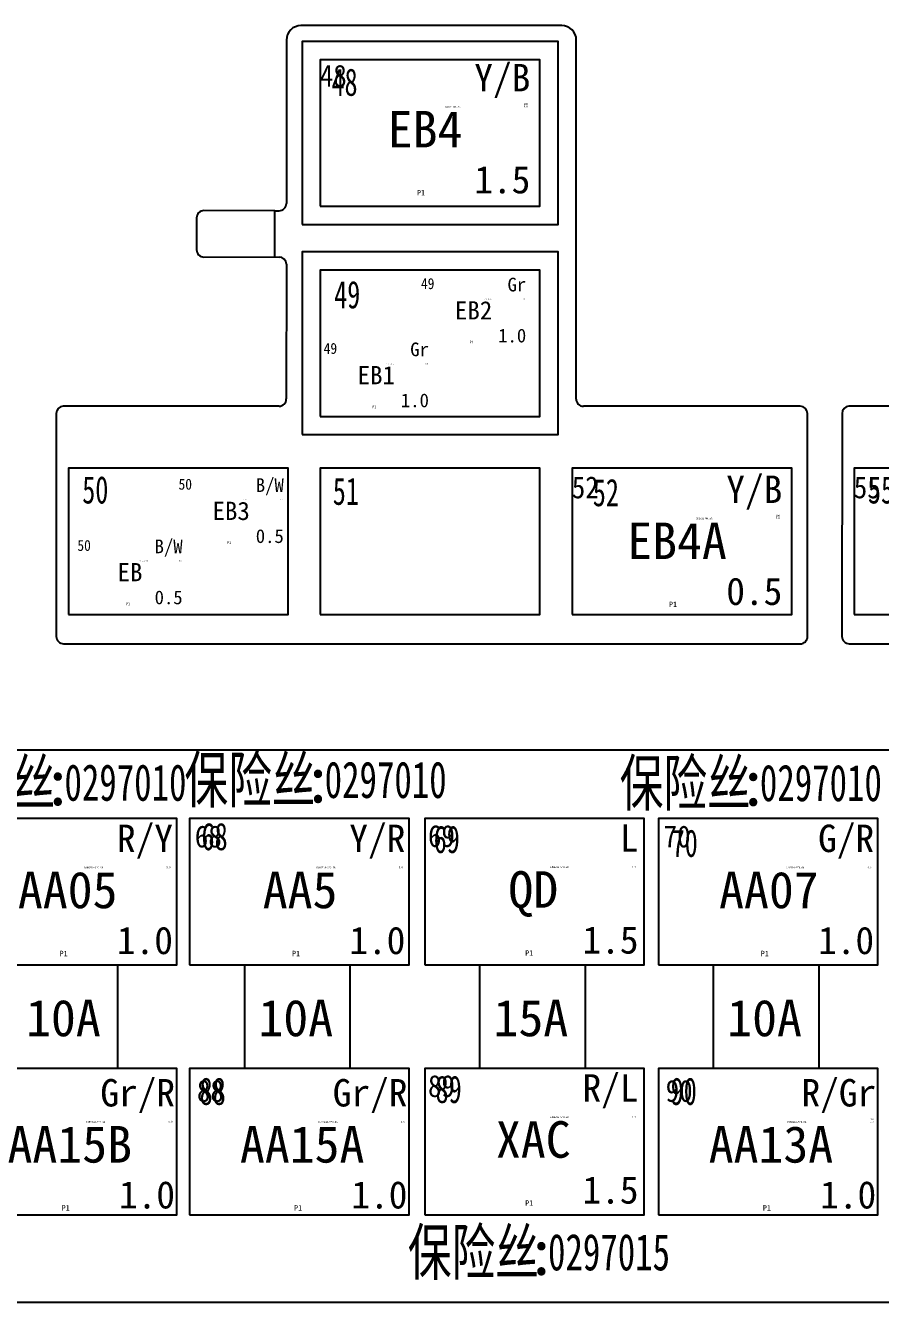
# Model space of a CAD drawing. Header units: millimetres. Extents: x -2653 to 6698, y -4403 to -42.
# Drawn here: x -1253 to -1206.2, y -825.2 to -755.3 of the extents above; entities that cross this region are included whole.
import ezdxf
from ezdxf.enums import TextEntityAlignment as Align

# ---------------------------------------------------------------- set-up
doc = ezdxf.new("R2010")
doc.units = ezdxf.units.MM
doc.header["$MEASUREMENT"] = 0
for name, color, linetype in [('文字', 3, 'Continuous'), ('轮廓线', 7, 'Continuous'), ('附件-供应商', 43, 'Continuous'), ('附件-名称', 53, 'Continuous'), ('附件-数量', 21, 'Continuous'), ('附件-编码', 52, 'Continuous')]:
    doc.layers.add(name, color=color, linetype=linetype)
for name, color, linetype, plot in [('附件-不打印', 2, 'Continuous', False), ('隐藏-剥皮长度', 2, 'Continuous', False), ('隐藏-加余量', 1, 'Continuous', False), ('隐藏-备注', 1, 'Continuous', False), ('隐藏-孔位', 1, 'Continuous', False), ('隐藏-对应端子', 2, 'Continuous', False), ('隐藏-规格', 1, 'Continuous', False), ('隐藏-辅助信息', 3, 'Continuous', False), ('隐藏-防水栓', 2, 'Continuous', False)]:
    doc.layers.add(name, color=color, linetype=linetype, plot=plot)
doc.styles.add('CL', font='', dxfattribs={"height": 2})
doc.styles.get("Standard").update_dxf_attribs({"font": 'txt', "bigfont": 'gbcbig.shx'})
doc.styles.add('灯泡', font='', dxfattribs={"width": 0.7})
doc.styles.get('CL').set_extended_font_data('SimSun')
doc.styles.get('灯泡').set_extended_font_data('NSimSun')

# ---------------------------------------------------------------- blocks, each defined once
blk = doc.blocks.new('BX22012-1成')
at = {"color": 0, "lineweight": -3, "ltscale": 0.0792}
blk.add_line((1007.401, 145.901), (1004.233, 145.899), dxfattribs=at)
at = {"color": 0, "lineweight": -3, "ltscale": 0.198}
blk.add_line((1015.321, 145.898), (1007.401, 145.901), dxfattribs=at)
at = {"color": 0, "lineweight": -3, "ltscale": 0.079195}
blk.add_line((1018.489, 145.894), (1015.321, 145.898), dxfattribs=at)
at = {"color": 0, "lineweight": -3, "ltscale": 0.189884}
blk.add_line((1003.441, 145.108), (1003.438, 136.971), dxfattribs=at)
at = {"color": 0, "lineweight": -3, "ltscale": 0.249284}
blk.add_line((1019.277, 134.59), (1019.281, 145.102), dxfattribs=at)
at = {"color": 0, "lineweight": -3, "ltscale": 0.019995}
blk.add_line((1003.438, 136.971), (1003.438, 136.171), dxfattribs=at)
at = {"color": 0, "lineweight": -3, "ltscale": 0.09702}
blk.add_line((1002.804, 135.775), (998.923, 135.777), dxfattribs=at)
at = {"color": 0, "lineweight": -3, "ltscale": 0.063359}
blk.add_line((1002.803, 133.246), (1002.804, 135.781), dxfattribs=at)
at = {"color": 0, "lineweight": -3, "ltscale": 0.005941}
for p, q in [((1002.804, 135.775), (1003.042, 135.775)), ((1002.803, 133.244), (1003.041, 133.241))]:
    blk.add_line(p, q, dxfattribs=at)
at = {"color": 0, "lineweight": -3, "ltscale": 0.043559}
blk.add_line((998.527, 135.381), (998.527, 133.638), dxfattribs=at)
at = {"color": 0, "lineweight": -3, "ltscale": 0.227895}
blk.add_line((1019.274, 125.474), (1019.277, 134.59), dxfattribs=at)
at = {"color": 0, "lineweight": -3, "ltscale": 0.097021}
blk.add_line((998.923, 133.242), (1002.803, 133.246), dxfattribs=at)
at = {"color": 0, "lineweight": -3, "ltscale": 0.184138}
blk.add_line((1003.437, 132.845), (1003.434, 125.479), dxfattribs=at)
at = {"color": 0, "lineweight": -3, "ltscale": 0.06732}
blk.add_line((1003.038, 125.083), (1000.345, 125.084), dxfattribs=at)
at = {"color": 0, "lineweight": -3, "ltscale": 0.134639}
blk.add_line((1031.524, 125.076), (1019.67, 125.077), dxfattribs=at)
at = {"color": 0, "lineweight": -3, "ltscale": 0.304921}
for p, q in [((990.865, 124.688), (990.861, 112.491)), ((1033.806, 124.688), (1033.802, 112.491))]:
    blk.add_line(p, q, dxfattribs=at)
at = {"color": 0, "lineweight": -3}
for p, q in [((991.257, 112.095), (1031.533, 112.087)), ((1034.198, 112.095), (1074.474, 112.087))]:
    blk.add_line(p, q, dxfattribs=at)
for points in [[(1005.291, 136.026), (1017.291, 136.026), (1017.291, 144.026), (1005.291, 144.026)], [(1005.291, 124.526), (1017.291, 124.526), (1017.291, 132.526), (1005.291, 132.526)], [(991.531, 113.694), (1003.531, 113.694), (1003.531, 121.694), (991.531, 121.694)], [(1005.291, 113.694), (1017.291, 113.694), (1017.291, 121.694), (1005.291, 121.694)], [(1019.063, 113.694), (1031.063, 113.694), (1031.063, 121.694), (1019.063, 121.694)], [(1034.472, 113.694), (1046.472, 113.694), (1046.472, 121.694), (1034.472, 121.694)], [(985.448, 94.536), (997.448, 94.536), (997.448, 102.536), (985.448, 102.536)], [(998.149, 94.536), (1010.149, 94.536), (1010.149, 102.536), (998.149, 102.536)], [(1010.998, 94.536), (1022.998, 94.536), (1022.998, 102.536), (1010.998, 102.536)], [(1023.768, 94.536), (1035.768, 94.536), (1035.768, 102.536), (1023.768, 102.536)], [(985.448, 80.863), (997.448, 80.863), (997.448, 88.863), (985.448, 88.863)], [(998.149, 80.863), (1010.149, 80.863), (1010.149, 88.863), (998.149, 88.863)], [(1010.998, 80.863), (1022.998, 80.863), (1022.998, 88.863), (1010.998, 88.863)], [(1023.768, 80.863), (1035.768, 80.863), (1035.768, 88.863), (1023.768, 88.863)]]:
    blk.add_lwpolyline(points, close=True, dxfattribs=at)
for points in [[(994.209, 94.536), (994.209, 88.863)], [(1001.162, 88.863), (1001.162, 94.536)], [(1006.91, 94.536), (1006.91, 88.863)], [(1014.011, 88.863), (1014.011, 94.536)], [(1019.759, 94.536), (1019.759, 88.863)], [(1026.781, 88.863), (1026.781, 94.536)], [(1032.529, 94.536), (1032.529, 88.863)]]:
    blk.add_lwpolyline(points, dxfattribs=at)
for centre, radius, start, end in [((1004.233, 145.107), 0.792, 89.98037, 179.98038), ((1018.489, 145.102), 0.792, 359.98039, 89.99397), ((998.923, 135.381), 0.396, 89.98037, 179.98038), ((1003.042, 136.171), 0.396, 269.98038, 359.98039), ((998.923, 133.638), 0.396, 179.98038, 269.98038), ((1003.041, 132.845), 0.396, 359.98039, 89.98037), ((991.261, 124.688), 0.396, 94.04068, 179.98038), ((1003.038, 125.479), 0.396, 269.98038, 359.98039), ((1019.67, 125.473), 0.396, 179.98038, 269.98038), ((1031.524, 124.68), 0.396, 359.98039, 89.98037), ((1034.202, 124.688), 0.396, 94.04068, 179.98038), ((991.257, 112.491), 0.396, 179.98038, 269.98038), ((1031.52, 112.483), 0.396, 269.98038, 359.98039), ((1034.198, 112.491), 0.396, 179.98038, 269.98038)]:
    blk.add_arc(centre, radius, start, end, dxfattribs=at)
at = {"layer": '轮廓线', "color": 0, "lineweight": -3}
for p, q in [((1003.038, 125.083), (991.233, 125.083)), ((1045.979, 125.083), (1034.174, 125.083)), ((1031.916, 112.483), (1031.92, 124.68))]:
    blk.add_line(p, q, dxfattribs=at)
for points in [[(1004.291, 135.026), (1018.291, 135.026), (1018.291, 145.026), (1004.291, 145.026)], [(1004.291, 123.526), (1018.291, 123.526), (1018.291, 133.526), (1004.291, 133.526)], [(906.231, 106.288), (1077.008, 106.288), (1077.008, 76.066), (906.231, 76.066)]]:
    blk.add_lwpolyline(points, close=True, dxfattribs=at)
at = {"color": 0, "lineweight": -3, "char_height": 1.5, "width": 3.6791, "attachment_point": 1, "style": '灯泡'}
for s, insert in [('48', (1005.9, 143.555)), ('49', (1006.048, 131.936)), ('50', (992.28, 121.26)), ('51', (1005.974, 121.186)), ('52', (1020.185, 121.112)), ('55', (1035.221, 121.26)), ('68', (998.799, 102.3)), ('69', (1011.488, 102.144)), ('70', (1024.491, 101.935)), ('88', (998.694, 88.37)), ('89', (1011.592, 88.474)), ('90', (1024.438, 88.37))]:
    blk.add_mtext(s, dxfattribs=dict(at, insert=insert))
blk = doc.blocks.new('电线2')
at = {"layer": '轮廓线', "color": 7, "style": 'CL', "flags": 4}
for tag, p in [('颜色', (5.879, 2.803)), ('线径', (5.879, -2.776))]:
    blk.add_attdef(tag, text='', height=1.5, dxfattribs=at).set_placement(p, align=Align.MIDDLE_RIGHT)
blk.add_attdef('线号', text='', height=2, dxfattribs=at).set_placement((0.127, -0.016), align=Align.MIDDLE_CENTER)
at = {"layer": '隐藏-剥皮长度', "color": 2, "style": 'CL', "width": 0.9, "flags": 4}
blk.add_attdef('剥皮', text='', height=0.1, dxfattribs=at).set_placement((5.742, 1.222), align=Align.MIDDLE_RIGHT)
at = {"layer": '隐藏-加余量', "color": 1, "style": 'CL', "width": 0.9, "flags": 4}
blk.add_attdef('加余量', text='', height=0.1, dxfattribs=at).set_placement((5.742, 1.362), align=Align.MIDDLE_RIGHT)
at = {"layer": '隐藏-备注', "color": 1, "style": 'CL', "width": 0.9, "flags": 5}
blk.add_attdef('备注', text='', height=0.1, dxfattribs=at).set_placement((3.704, -1.38), align=Align.MIDDLE_CENTER)
at = {"layer": '隐藏-孔位', "color": 6, "style": 'CL', "width": 0.9, "flags": 4}
blk.add_attdef('孔位', text='', height=1.2, dxfattribs=at).set_placement((-5.625, 2.907), align=Align.MIDDLE_LEFT)
at = {"layer": '隐藏-对应端子', "color": 2, "style": 'CL', "width": 0.9, "flags": 4}
blk.add_attdef('对应簧片', text='', height=0.1, dxfattribs=at).set_placement((2.055, 1.208), align=Align.MIDDLE_RIGHT)
at = {"layer": '隐藏-规格', "color": 1, "style": 'CL', "width": 0.9, "flags": 5}
blk.add_attdef('规格', text='', height=0.2, dxfattribs=at).set_placement((5.742, -1.391), align=Align.MIDDLE_RIGHT)
at = {"layer": '隐藏-辅助信息', "color": 2, "style": 'CL', "width": 0.9, "flags": 5}
for tag, p in [('辅助', (3.704, 1.511)), ('标识管', (3.704, -1.138))]:
    blk.add_attdef(tag, text='', height=0.1, dxfattribs=at).set_placement(p, align=Align.MIDDLE_CENTER)
at = {"layer": '隐藏-辅助信息', "color": 3, "style": 'CL', "width": 0.9, "flags": 5}
for tag, p in [('编码', (3.704, 1.37)), ('供方编码', (3.704, 1.236))]:
    blk.add_attdef(tag, text='', height=0.1, dxfattribs=at).set_placement(p, align=Align.MIDDLE_CENTER)
for tag, p in [('线种', (2.055, -1.261)), ('工位', (2.055, -1.38))]:
    blk.add_attdef(tag, text='', height=0.1, dxfattribs=at).set_placement(p, align=Align.MIDDLE_RIGHT)
at = {"layer": '隐藏-辅助信息', "color": 1, "style": 'CL', "width": 0.9, "flags": 5}
blk.add_attdef('选项', text='', height=0.1, dxfattribs=at).set_placement((3.704, -1.261), align=Align.MIDDLE_CENTER)
at = {"layer": '隐藏-辅助信息', "color": 4, "style": 'CL', "width": 0.9, "flags": 4}
blk.add_attdef('位置', text='', height=0.3, dxfattribs=at).set_placement((-0.094, -3.491), align=Align.MIDDLE_CENTER)
at = {"layer": '隐藏-防水栓', "color": 2, "style": 'CL', "width": 0.9, "flags": 4}
blk.add_attdef('防水栓', text='', height=0.1, dxfattribs=at).set_placement((2.055, 1.362), align=Align.MIDDLE_RIGHT)
blk = doc.blocks.new('附件')
at = {"layer": '文字', "color": 3, "style": 'CL'}
blk.add_text(':', height=2.5, dxfattribs=at).set_placement((-3.788, -0.382), align=Align.MIDDLE_CENTER)
at = {"layer": '附件-不打印', "color": 3, "style": 'CL', "width": 0.7, "flags": 5}
for tag, p in [('范围', (-8.485, -1.318)), ('工位', (-6.896, -1.318)), ('位置', (-5.306, -1.318)), ('供方编码', (-8.485, -1.616))]:
    blk.add_attdef(tag, text='', height=0.2, dxfattribs=at).set_placement(p, align=Align.MIDDLE_CENTER)
at = {"layer": '附件-不打印', "color": 1, "style": 'CL'}
for tag, width, flags, p in [('单位', 0.6, 1, (-3.717, -1.318)), ('选项', 0.7, 13, (-6.896, -1.616)), ('备注', 0.7, 5, (-5.306, -1.616)), ('规格', 0.7, 5, (-3.717, -1.616))]:
    blk.add_attdef(tag, text='', height=0.2, dxfattribs=dict(at, width=width, flags=flags)).set_placement(p, align=Align.MIDDLE_CENTER)
at = {"layer": '附件-供应商', "color": 3, "style": 'CL', "width": 0.7, "flags": 8}
blk.add_attdef('供应商', text='', height=2.5, dxfattribs=at).set_placement((-13.399, -0.419), align=Align.MIDDLE_RIGHT)
at = {"layer": '附件-名称', "color": 3, "style": 'CL', "width": 0.7, "flags": 4}
blk.add_attdef('名称', text='', height=2.5, dxfattribs=at).set_placement((-3.92, -0.382), align=Align.MIDDLE_RIGHT)
at = {"layer": '附件-数量', "color": 2, "style": 'CL', "width": 0.7, "flags": 2}
blk.add_attdef('*', text='', height=1, dxfattribs=at).set_placement((15.719, -0.382), align=Align.MIDDLE_CENTER)
at = {"layer": '附件-数量', "color": 2, "style": 'CL', "width": 0.7, "flags": 4}
blk.add_attdef('数量', text='', height=1.2, dxfattribs=at).set_placement((16.072, -0.382), align=Align.MIDDLE_LEFT)
at = {"layer": '附件-编码', "color": 2, "style": 'CL', "width": 0.7, "flags": 4}
blk.add_attdef('编码', text='', height=2.5, dxfattribs=at).set_placement((-3.651, -0.382), align=Align.MIDDLE_LEFT)

msp = doc.modelspace()

# ---------------------------------------------------------------- block references
msp.add_blockref('BX22012-1成', (-2242.141, -901.243))
at = {"lineweight": -3}
ref = msp.add_blockref('电线2', (-1231.251, -760.994), dxfattribs=at)
ref.add_attrib('线号', 'EB4', dxfattribs={"layer": '轮廓线', "color": 7, "height": 2, "style": 'CL'}).set_placement((-1231.124, -761.01), align=Align.MIDDLE_CENTER)
ref.add_attrib('线径', '1.5', dxfattribs={"layer": '轮廓线', "color": 7, "height": 1.5, "style": 'CL'}).set_placement((-1225.372, -763.77), align=Align.MIDDLE_RIGHT)
ref.add_attrib('颜色', 'Y/B', dxfattribs={"layer": '轮廓线', "color": 7, "height": 1.5, "style": 'CL'}).set_placement((-1225.372, -758.191), align=Align.MIDDLE_RIGHT)
ref.add_attrib('孔位', '48', dxfattribs={"layer": '隐藏-孔位', "color": 6, "height": 1.2, "style": 'CL', "width": 0.9}).set_placement((-1236.876, -758.087), align=Align.MIDDLE_LEFT)
ref.add_attrib('剥皮', '5.0', dxfattribs={"layer": '隐藏-剥皮长度', "color": 2, "height": 0.1, "style": 'CL', "width": 0.9}).set_placement((-1225.509, -759.772), align=Align.MIDDLE_RIGHT)
ref.add_attrib('对应簧片', 'DJ621-W6.3B', dxfattribs={"layer": '隐藏-对应端子', "color": 2, "height": 0.1, "style": 'CL', "width": 0.9}).set_placement((-1229.196, -759.786), align=Align.MIDDLE_RIGHT)
ref.add_attrib('加余量', '100', dxfattribs={"layer": '隐藏-加余量', "color": 1, "height": 0.1, "style": 'CL', "width": 0.9}).set_placement((-1225.509, -759.632), align=Align.MIDDLE_RIGHT)
ref.add_attrib('位置', 'P1', dxfattribs={"layer": '隐藏-辅助信息', "color": 4, "height": 0.3, "style": 'CL', "width": 0.9}).set_placement((-1231.345, -764.484), align=Align.MIDDLE_CENTER)
ref = msp.add_blockref('电线2', (-1228.536, -770.91), dxfattribs=dict(at, xscale=0.5, yscale=0.5, zscale=0.5))
ref.add_attrib('线号', 'EB2', dxfattribs={"layer": '轮廓线', "color": 7, "height": 1, "style": 'CL'}).set_placement((-1228.473, -770.918), align=Align.MIDDLE_CENTER)
ref.add_attrib('线径', '1.0', dxfattribs={"layer": '轮廓线', "color": 7, "height": 0.75, "style": 'CL'}).set_placement((-1225.597, -772.298), align=Align.MIDDLE_RIGHT)
ref.add_attrib('颜色', 'Gr', dxfattribs={"layer": '轮廓线', "color": 7, "height": 0.75, "style": 'CL'}).set_placement((-1225.597, -769.508), align=Align.MIDDLE_RIGHT)
ref.add_attrib('孔位', '49', dxfattribs={"layer": '隐藏-孔位', "color": 6, "height": 0.6, "style": 'CL', "width": 0.9}).set_placement((-1231.348, -769.457), align=Align.MIDDLE_LEFT)
ref.add_attrib('剥皮', '5.0', dxfattribs={"layer": '隐藏-剥皮长度', "color": 2, "height": 0.05, "style": 'CL', "width": 0.9}).set_placement((-1225.665, -770.299), align=Align.MIDDLE_RIGHT)
ref.add_attrib('对应簧片', 'DJ621-W6.3C', dxfattribs={"layer": '隐藏-对应端子', "color": 2, "height": 0.05, "style": 'CL', "width": 0.9}).set_placement((-1227.508, -770.306), align=Align.MIDDLE_RIGHT)
ref.add_attrib('位置', 'P1', dxfattribs={"layer": '隐藏-辅助信息', "color": 4, "height": 0.15, "style": 'CL', "width": 0.9}).set_placement((-1228.583, -772.655), align=Align.MIDDLE_CENTER)
ref = msp.add_blockref('电线2', (-1233.853, -774.453), dxfattribs=dict(at, xscale=0.5, yscale=0.5, zscale=0.5))
ref.add_attrib('线号', 'EB1', dxfattribs={"layer": '轮廓线', "color": 7, "height": 1, "style": 'CL'}).set_placement((-1233.789, -774.462), align=Align.MIDDLE_CENTER)
ref.add_attrib('线径', '1.0', dxfattribs={"layer": '轮廓线', "color": 7, "height": 0.75, "style": 'CL'}).set_placement((-1230.914, -775.841), align=Align.MIDDLE_RIGHT)
ref.add_attrib('颜色', 'Gr', dxfattribs={"layer": '轮廓线', "color": 7, "height": 0.75, "style": 'CL'}).set_placement((-1230.914, -773.052), align=Align.MIDDLE_RIGHT)
ref.add_attrib('孔位', '49', dxfattribs={"layer": '隐藏-孔位', "color": 6, "height": 0.6, "style": 'CL', "width": 0.9}).set_placement((-1236.665, -773), align=Align.MIDDLE_LEFT)
ref.add_attrib('剥皮', '5.0', dxfattribs={"layer": '隐藏-剥皮长度', "color": 2, "height": 0.05, "style": 'CL', "width": 0.9}).set_placement((-1230.982, -773.843), align=Align.MIDDLE_RIGHT)
ref.add_attrib('对应簧片', 'DJ621-W6.3C', dxfattribs={"layer": '隐藏-对应端子', "color": 2, "height": 0.05, "style": 'CL', "width": 0.9}).set_placement((-1232.825, -773.849), align=Align.MIDDLE_RIGHT)
ref.add_attrib('位置', 'P1', dxfattribs={"layer": '隐藏-辅助信息', "color": 4, "height": 0.15, "style": 'CL', "width": 0.9}).set_placement((-1233.9, -776.199), align=Align.MIDDLE_CENTER)
ref = msp.add_blockref('电线2', (-1241.784, -781.878), dxfattribs=dict(at, xscale=0.5, yscale=0.5, zscale=0.5))
ref.add_attrib('线号', 'EB3', dxfattribs={"layer": '轮廓线', "color": 7, "height": 1, "style": 'CL'}).set_placement((-1241.721, -781.886), align=Align.MIDDLE_CENTER)
ref.add_attrib('线径', '0.5', dxfattribs={"layer": '轮廓线', "color": 7, "height": 0.75, "style": 'CL'}).set_placement((-1238.845, -783.266), align=Align.MIDDLE_RIGHT)
ref.add_attrib('颜色', 'B/W', dxfattribs={"layer": '轮廓线', "color": 7, "height": 0.75, "style": 'CL'}).set_placement((-1238.845, -780.476), align=Align.MIDDLE_RIGHT)
ref.add_attrib('孔位', '50', dxfattribs={"layer": '隐藏-孔位', "color": 6, "height": 0.6, "style": 'CL', "width": 0.9}).set_placement((-1244.597, -780.425), align=Align.MIDDLE_LEFT)
ref.add_attrib('剥皮', '5.0', dxfattribs={"layer": '隐藏-剥皮长度', "color": 2, "height": 0.05, "style": 'CL', "width": 0.9}).set_placement((-1238.913, -781.267), align=Align.MIDDLE_RIGHT)
ref.add_attrib('对应簧片', 'SDJ623-W4.8B', dxfattribs={"layer": '隐藏-对应端子', "color": 2, "height": 0.05, "style": 'CL', "width": 0.9}).set_placement((-1240.756, -781.274), align=Align.MIDDLE_RIGHT)
ref.add_attrib('位置', 'P1', dxfattribs={"layer": '隐藏-辅助信息', "color": 4, "height": 0.15, "style": 'CL', "width": 0.9}).set_placement((-1241.831, -783.623), align=Align.MIDDLE_CENTER)
ref = msp.add_blockref('电线2', (-1217.479, -783.506), dxfattribs=at)
ref.add_attrib('线号', 'EB4A', dxfattribs={"layer": '轮廓线', "color": 7, "height": 2, "style": 'CL'}).set_placement((-1217.352, -783.522), align=Align.MIDDLE_CENTER)
ref.add_attrib('线径', '0.5', dxfattribs={"layer": '轮廓线', "color": 7, "height": 1.5, "style": 'CL'}).set_placement((-1211.601, -786.281), align=Align.MIDDLE_RIGHT)
ref.add_attrib('颜色', 'Y/B', dxfattribs={"layer": '轮廓线', "color": 7, "height": 1.5, "style": 'CL'}).set_placement((-1211.601, -780.702), align=Align.MIDDLE_RIGHT)
ref.add_attrib('孔位', '52', dxfattribs={"layer": '隐藏-孔位', "color": 6, "height": 1.2, "style": 'CL', "width": 0.9}).set_placement((-1223.104, -780.599), align=Align.MIDDLE_LEFT)
ref.add_attrib('剥皮', '5.0', dxfattribs={"layer": '隐藏-剥皮长度', "color": 2, "height": 0.1, "style": 'CL', "width": 0.9}).set_placement((-1211.738, -782.284), align=Align.MIDDLE_RIGHT)
ref.add_attrib('对应簧片', 'SDJ623-W4.8A', dxfattribs={"layer": '隐藏-对应端子', "color": 2, "height": 0.1, "style": 'CL', "width": 0.9}).set_placement((-1215.424, -782.297), align=Align.MIDDLE_RIGHT)
ref.add_attrib('加余量', '100', dxfattribs={"layer": '隐藏-加余量', "color": 1, "height": 0.1, "style": 'CL', "width": 0.9}).set_placement((-1211.738, -782.144), align=Align.MIDDLE_RIGHT)
ref.add_attrib('位置', 'P1', dxfattribs={"layer": '隐藏-辅助信息', "color": 4, "height": 0.3, "style": 'CL', "width": 0.9}).set_placement((-1217.574, -786.996), align=Align.MIDDLE_CENTER)
ref = msp.add_blockref('电线2', (-1202.071, -783.506), dxfattribs=at)
ref.add_attrib('线号', 'P27', dxfattribs={"layer": '轮廓线', "color": 7, "height": 2, "style": 'CL'}).set_placement((-1201.944, -783.522), align=Align.MIDDLE_CENTER)
ref.add_attrib('线径', '0.75', dxfattribs={"layer": '轮廓线', "color": 7, "height": 1.5, "style": 'CL'}).set_placement((-1196.192, -786.281), align=Align.MIDDLE_RIGHT)
ref.add_attrib('颜色', 'Gr/L', dxfattribs={"layer": '轮廓线', "color": 7, "height": 1.5, "style": 'CL'}).set_placement((-1196.192, -780.702), align=Align.MIDDLE_RIGHT)
ref.add_attrib('孔位', '55', dxfattribs={"layer": '隐藏-孔位', "color": 6, "height": 1.2, "style": 'CL', "width": 0.9}).set_placement((-1207.695, -780.599), align=Align.MIDDLE_LEFT)
ref.add_attrib('剥皮', '5.0', dxfattribs={"layer": '隐藏-剥皮长度', "color": 2, "height": 0.1, "style": 'CL', "width": 0.9}).set_placement((-1196.329, -782.284), align=Align.MIDDLE_RIGHT)
ref.add_attrib('对应簧片', 'SDJ623-W4.8A', dxfattribs={"layer": '隐藏-对应端子', "color": 2, "height": 0.1, "style": 'CL', "width": 0.9}).set_placement((-1200.015, -782.297), align=Align.MIDDLE_RIGHT)
ref.add_attrib('加余量', '100', dxfattribs={"layer": '隐藏-加余量', "color": 1, "height": 0.1, "style": 'CL', "width": 0.9}).set_placement((-1196.329, -782.144), align=Align.MIDDLE_RIGHT)
ref.add_attrib('位置', 'P1', dxfattribs={"layer": '隐藏-辅助信息', "color": 4, "height": 0.3, "style": 'CL', "width": 0.9}).set_placement((-1202.165, -786.996), align=Align.MIDDLE_CENTER)
ref = msp.add_blockref('电线2', (-1247.313, -785.228), dxfattribs=dict(at, xscale=0.5, yscale=0.5, zscale=0.5))
ref.add_attrib('线号', 'EB', dxfattribs={"layer": '轮廓线', "color": 7, "height": 1, "style": 'CL'}).set_placement((-1247.25, -785.237), align=Align.MIDDLE_CENTER)
ref.add_attrib('线径', '0.5', dxfattribs={"layer": '轮廓线', "color": 7, "height": 0.75, "style": 'CL'}).set_placement((-1244.374, -786.616), align=Align.MIDDLE_RIGHT)
ref.add_attrib('颜色', 'B/W', dxfattribs={"layer": '轮廓线', "color": 7, "height": 0.75, "style": 'CL'}).set_placement((-1244.374, -783.827), align=Align.MIDDLE_RIGHT)
ref.add_attrib('孔位', '50', dxfattribs={"layer": '隐藏-孔位', "color": 6, "height": 0.6, "style": 'CL', "width": 0.9}).set_placement((-1250.126, -783.775), align=Align.MIDDLE_LEFT)
ref.add_attrib('剥皮', '5.0', dxfattribs={"layer": '隐藏-剥皮长度', "color": 2, "height": 0.05, "style": 'CL', "width": 0.9}).set_placement((-1244.443, -784.618), align=Align.MIDDLE_RIGHT)
ref.add_attrib('对应簧片', 'SDJ623-W4.8B', dxfattribs={"layer": '隐藏-对应端子', "color": 2, "height": 0.05, "style": 'CL', "width": 0.9}).set_placement((-1246.286, -784.624), align=Align.MIDDLE_RIGHT)
ref.add_attrib('位置', 'P1', dxfattribs={"layer": '隐藏-辅助信息', "color": 4, "height": 0.15, "style": 'CL', "width": 0.9}).set_placement((-1247.361, -786.974), align=Align.MIDDLE_CENTER)
ref = msp.add_blockref('附件', (-1247.407, -796.356))
ref.add_attrib('名称', '保险丝', dxfattribs={"layer": '附件-名称', "color": 3, "height": 2.5, "style": 'CL', "width": 0.7, "flags": 4}).set_placement((-1251.331, -796.739), align=Align.MIDDLE_RIGHT)
ref.add_attrib('编码', '0297010', dxfattribs={"layer": '附件-编码', "color": 2, "height": 2, "style": 'CL', "width": 0.7, "flags": 4}).set_placement((-1250.831, -796.739), align=Align.MIDDLE_LEFT)
ref = msp.add_blockref('附件', (-1233.188, -796.205))
ref.add_attrib('名称', '保险丝', dxfattribs={"layer": '附件-名称', "color": 3, "height": 2.5, "style": 'CL', "width": 0.7, "flags": 4}).set_placement((-1237.112, -796.588), align=Align.MIDDLE_RIGHT)
ref.add_attrib('编码', '0297010', dxfattribs={"layer": '附件-编码', "color": 2, "height": 2, "style": 'CL', "width": 0.7, "flags": 4}).set_placement((-1236.612, -796.588), align=Align.MIDDLE_LEFT)
ref = msp.add_blockref('附件', (-1209.402, -796.378))
ref.add_attrib('名称', '保险丝', dxfattribs={"layer": '附件-名称', "color": 3, "height": 2.5, "style": 'CL', "width": 0.7, "flags": 4}).set_placement((-1213.326, -796.76), align=Align.MIDDLE_RIGHT)
ref.add_attrib('编码', '0297010', dxfattribs={"layer": '附件-编码', "color": 2, "height": 2, "style": 'CL', "width": 0.7, "flags": 4}).set_placement((-1212.826, -796.76), align=Align.MIDDLE_LEFT)
ref = msp.add_blockref('电线2', (-1250.782, -802.599), dxfattribs=at)
ref.add_attrib('线号', 'AA05', dxfattribs={"layer": '轮廓线', "color": 7, "height": 2, "style": 'CL'}).set_placement((-1250.655, -802.616), align=Align.MIDDLE_CENTER)
ref.add_attrib('线径', '1.0', dxfattribs={"layer": '轮廓线', "color": 7, "height": 1.5, "style": 'CL'}).set_placement((-1244.903, -805.375), align=Align.MIDDLE_RIGHT)
ref.add_attrib('颜色', 'R/Y', dxfattribs={"layer": '轮廓线', "color": 7, "height": 1.5, "style": 'CL'}).set_placement((-1244.903, -799.796), align=Align.MIDDLE_RIGHT)
ref.add_attrib('孔位', '67', dxfattribs={"layer": '隐藏-孔位', "color": 6, "height": 1.2, "style": 'CL', "width": 0.9}).set_placement((-1256.407, -799.692), align=Align.MIDDLE_LEFT)
ref.add_attrib('剥皮', '5.0', dxfattribs={"layer": '隐藏-剥皮长度', "color": 2, "height": 0.1, "style": 'CL', "width": 0.9}).set_placement((-1245.04, -801.378), align=Align.MIDDLE_RIGHT)
ref.add_attrib('对应簧片', 'DJB621A-5*0.6A', dxfattribs={"layer": '隐藏-对应端子', "color": 2, "height": 0.1, "style": 'CL', "width": 0.9}).set_placement((-1248.726, -801.391), align=Align.MIDDLE_RIGHT)
ref.add_attrib('位置', 'P1', dxfattribs={"layer": '隐藏-辅助信息', "color": 4, "height": 0.3, "style": 'CL', "width": 0.9}).set_placement((-1250.876, -806.09), align=Align.MIDDLE_CENTER)
ref = msp.add_blockref('电线2', (-1238.081, -802.599), dxfattribs=at)
ref.add_attrib('线号', 'AA5', dxfattribs={"layer": '轮廓线', "color": 7, "height": 2, "style": 'CL'}).set_placement((-1237.954, -802.616), align=Align.MIDDLE_CENTER)
ref.add_attrib('线径', '1.0', dxfattribs={"layer": '轮廓线', "color": 7, "height": 1.5, "style": 'CL'}).set_placement((-1232.202, -805.375), align=Align.MIDDLE_RIGHT)
ref.add_attrib('颜色', 'Y/R', dxfattribs={"layer": '轮廓线', "color": 7, "height": 1.5, "style": 'CL'}).set_placement((-1232.202, -799.796), align=Align.MIDDLE_RIGHT)
ref.add_attrib('孔位', '68', dxfattribs={"layer": '隐藏-孔位', "color": 6, "height": 1.2, "style": 'CL', "width": 0.9}).set_placement((-1243.706, -799.692), align=Align.MIDDLE_LEFT)
ref.add_attrib('剥皮', '5.0', dxfattribs={"layer": '隐藏-剥皮长度', "color": 2, "height": 0.1, "style": 'CL', "width": 0.9}).set_placement((-1232.339, -801.378), align=Align.MIDDLE_RIGHT)
ref.add_attrib('对应簧片', 'DJB621A-5*0.6A', dxfattribs={"layer": '隐藏-对应端子', "color": 2, "height": 0.1, "style": 'CL', "width": 0.9}).set_placement((-1236.026, -801.391), align=Align.MIDDLE_RIGHT)
ref.add_attrib('位置', 'P1', dxfattribs={"layer": '隐藏-辅助信息', "color": 4, "height": 0.3, "style": 'CL', "width": 0.9}).set_placement((-1238.175, -806.09), align=Align.MIDDLE_CENTER)
ref = msp.add_blockref('电线2', (-1225.338, -802.574), dxfattribs=at)
ref.add_attrib('线号', 'QD', dxfattribs={"layer": '轮廓线', "color": 7, "height": 2, "style": 'CL'}).set_placement((-1225.211, -802.591), align=Align.MIDDLE_CENTER)
ref.add_attrib('线径', '1.5', dxfattribs={"layer": '轮廓线', "color": 7, "height": 1.5, "style": 'CL'}).set_placement((-1219.459, -805.35), align=Align.MIDDLE_RIGHT)
ref.add_attrib('颜色', 'L', dxfattribs={"layer": '轮廓线', "color": 7, "height": 1.5, "style": 'CL'}).set_placement((-1219.459, -799.771), align=Align.MIDDLE_RIGHT)
ref.add_attrib('孔位', '69', dxfattribs={"layer": '隐藏-孔位', "color": 6, "height": 1.2, "style": 'CL', "width": 0.9}).set_placement((-1230.963, -799.667), align=Align.MIDDLE_LEFT)
ref.add_attrib('剥皮', '5.0', dxfattribs={"layer": '隐藏-剥皮长度', "color": 2, "height": 0.1, "style": 'CL', "width": 0.9}).set_placement((-1219.596, -801.353), align=Align.MIDDLE_RIGHT)
ref.add_attrib('对应簧片', 'DJB621A-5*0.6B', dxfattribs={"layer": '隐藏-对应端子', "color": 2, "height": 0.1, "style": 'CL', "width": 0.9}).set_placement((-1223.282, -801.366), align=Align.MIDDLE_RIGHT)
ref.add_attrib('位置', 'P1', dxfattribs={"layer": '隐藏-辅助信息', "color": 4, "height": 0.3, "style": 'CL', "width": 0.9}).set_placement((-1225.432, -806.065), align=Align.MIDDLE_CENTER)
ref = msp.add_blockref('电线2', (-1212.462, -802.599), dxfattribs=at)
ref.add_attrib('线号', 'AA07', dxfattribs={"layer": '轮廓线', "color": 7, "height": 2, "style": 'CL'}).set_placement((-1212.335, -802.616), align=Align.MIDDLE_CENTER)
ref.add_attrib('线径', '1.0', dxfattribs={"layer": '轮廓线', "color": 7, "height": 1.5, "style": 'CL'}).set_placement((-1206.583, -805.375), align=Align.MIDDLE_RIGHT)
ref.add_attrib('颜色', 'G/R', dxfattribs={"layer": '轮廓线', "color": 7, "height": 1.5, "style": 'CL'}).set_placement((-1206.583, -799.796), align=Align.MIDDLE_RIGHT)
ref.add_attrib('孔位', '70', dxfattribs={"layer": '隐藏-孔位', "color": 6, "height": 1.2, "style": 'CL', "width": 0.9}).set_placement((-1218.087, -799.692), align=Align.MIDDLE_LEFT)
ref.add_attrib('剥皮', '5.0', dxfattribs={"layer": '隐藏-剥皮长度', "color": 2, "height": 0.1, "style": 'CL', "width": 0.9}).set_placement((-1206.72, -801.378), align=Align.MIDDLE_RIGHT)
ref.add_attrib('对应簧片', 'DJB621A-5*0.6A', dxfattribs={"layer": '隐藏-对应端子', "color": 2, "height": 0.1, "style": 'CL', "width": 0.9}).set_placement((-1210.407, -801.391), align=Align.MIDDLE_RIGHT)
ref.add_attrib('位置', 'P1', dxfattribs={"layer": '隐藏-辅助信息', "color": 4, "height": 0.3, "style": 'CL', "width": 0.9}).set_placement((-1212.556, -806.09), align=Align.MIDDLE_CENTER)
ref = msp.add_blockref('电线2', (-1250.668, -816.512), dxfattribs=at)
ref.add_attrib('线号', 'AA15B', dxfattribs={"layer": '轮廓线', "color": 7, "height": 2, "style": 'CL'}).set_placement((-1250.542, -816.529), align=Align.MIDDLE_CENTER)
ref.add_attrib('线径', '1.0', dxfattribs={"layer": '轮廓线', "color": 7, "height": 1.5, "style": 'CL'}).set_placement((-1244.79, -819.288), align=Align.MIDDLE_RIGHT)
ref.add_attrib('颜色', 'Gr/R', dxfattribs={"layer": '轮廓线', "color": 7, "height": 1.5, "style": 'CL'}).set_placement((-1244.79, -813.709), align=Align.MIDDLE_RIGHT)
ref.add_attrib('孔位', '87', dxfattribs={"layer": '隐藏-孔位', "color": 6, "height": 1.2, "style": 'CL', "width": 0.9}).set_placement((-1256.293, -813.606), align=Align.MIDDLE_LEFT)
ref.add_attrib('剥皮', '5.0', dxfattribs={"layer": '隐藏-剥皮长度', "color": 2, "height": 0.1, "style": 'CL', "width": 0.9}).set_placement((-1244.927, -815.291), align=Align.MIDDLE_RIGHT)
ref.add_attrib('对应簧片', 'DJB621A-5*0.6A', dxfattribs={"layer": '隐藏-对应端子', "color": 2, "height": 0.1, "style": 'CL', "width": 0.9}).set_placement((-1248.613, -815.304), align=Align.MIDDLE_RIGHT)
ref.add_attrib('位置', 'P1', dxfattribs={"layer": '隐藏-辅助信息', "color": 4, "height": 0.3, "style": 'CL', "width": 0.9}).set_placement((-1250.763, -820.003), align=Align.MIDDLE_CENTER)
ref = msp.add_blockref('电线2', (-1237.968, -816.512), dxfattribs=at)
ref.add_attrib('线号', 'AA15A', dxfattribs={"layer": '轮廓线', "color": 7, "height": 2, "style": 'CL'}).set_placement((-1237.841, -816.529), align=Align.MIDDLE_CENTER)
ref.add_attrib('线径', '1.0', dxfattribs={"layer": '轮廓线', "color": 7, "height": 1.5, "style": 'CL'}).set_placement((-1232.089, -819.288), align=Align.MIDDLE_RIGHT)
ref.add_attrib('颜色', 'Gr/R', dxfattribs={"layer": '轮廓线', "color": 7, "height": 1.5, "style": 'CL'}).set_placement((-1232.089, -813.709), align=Align.MIDDLE_RIGHT)
ref.add_attrib('孔位', '88', dxfattribs={"layer": '隐藏-孔位', "color": 6, "height": 1.2, "style": 'CL', "width": 0.9}).set_placement((-1243.592, -813.606), align=Align.MIDDLE_LEFT)
ref.add_attrib('剥皮', '5.0', dxfattribs={"layer": '隐藏-剥皮长度', "color": 2, "height": 0.1, "style": 'CL', "width": 0.9}).set_placement((-1232.226, -815.291), align=Align.MIDDLE_RIGHT)
ref.add_attrib('对应簧片', 'DJB621A-5*0.6A', dxfattribs={"layer": '隐藏-对应端子', "color": 2, "height": 0.1, "style": 'CL', "width": 0.9}).set_placement((-1235.912, -815.304), align=Align.MIDDLE_RIGHT)
ref.add_attrib('位置', 'P1', dxfattribs={"layer": '隐藏-辅助信息', "color": 4, "height": 0.3, "style": 'CL', "width": 0.9}).set_placement((-1238.062, -820.003), align=Align.MIDDLE_CENTER)
ref = msp.add_blockref('电线2', (-1225.338, -816.248), dxfattribs=at)
ref.add_attrib('线号', 'XAC', dxfattribs={"layer": '轮廓线', "color": 7, "height": 2, "style": 'CL'}).set_placement((-1225.211, -816.264), align=Align.MIDDLE_CENTER)
ref.add_attrib('线径', '1.5', dxfattribs={"layer": '轮廓线', "color": 7, "height": 1.5, "style": 'CL'}).set_placement((-1219.459, -819.023), align=Align.MIDDLE_RIGHT)
ref.add_attrib('颜色', 'R/L', dxfattribs={"layer": '轮廓线', "color": 7, "height": 1.5, "style": 'CL'}).set_placement((-1219.459, -813.444), align=Align.MIDDLE_RIGHT)
ref.add_attrib('孔位', '89', dxfattribs={"layer": '隐藏-孔位', "color": 6, "height": 1.2, "style": 'CL', "width": 0.9}).set_placement((-1230.963, -813.341), align=Align.MIDDLE_LEFT)
ref.add_attrib('剥皮', '5.0', dxfattribs={"layer": '隐藏-剥皮长度', "color": 2, "height": 0.1, "style": 'CL', "width": 0.9}).set_placement((-1219.596, -815.026), align=Align.MIDDLE_RIGHT)
ref.add_attrib('对应簧片', 'DJB621A-5*0.6B', dxfattribs={"layer": '隐藏-对应端子', "color": 2, "height": 0.1, "style": 'CL', "width": 0.9}).set_placement((-1223.282, -815.039), align=Align.MIDDLE_RIGHT)
ref.add_attrib('位置', 'P1', dxfattribs={"layer": '隐藏-辅助信息', "color": 4, "height": 0.3, "style": 'CL', "width": 0.9}).set_placement((-1225.432, -819.738), align=Align.MIDDLE_CENTER)
ref = msp.add_blockref('电线2', (-1212.349, -816.512), dxfattribs=at)
ref.add_attrib('线号', 'AA13A', dxfattribs={"layer": '轮廓线', "color": 7, "height": 2, "style": 'CL'}).set_placement((-1212.222, -816.529), align=Align.MIDDLE_CENTER)
ref.add_attrib('线径', '1.0', dxfattribs={"layer": '轮廓线', "color": 7, "height": 1.5, "style": 'CL'}).set_placement((-1206.47, -819.288), align=Align.MIDDLE_RIGHT)
ref.add_attrib('颜色', 'R/Gr', dxfattribs={"layer": '轮廓线', "color": 7, "height": 1.5, "style": 'CL'}).set_placement((-1206.47, -813.709), align=Align.MIDDLE_RIGHT)
ref.add_attrib('孔位', '90', dxfattribs={"layer": '隐藏-孔位', "color": 6, "height": 1.2, "style": 'CL', "width": 0.9}).set_placement((-1217.973, -813.606), align=Align.MIDDLE_LEFT)
ref.add_attrib('剥皮', '5.0', dxfattribs={"layer": '隐藏-剥皮长度', "color": 2, "height": 0.1, "style": 'CL', "width": 0.9}).set_placement((-1206.607, -815.291), align=Align.MIDDLE_RIGHT)
ref.add_attrib('对应簧片', 'DJB621A-5*0.6A', dxfattribs={"layer": '隐藏-对应端子', "color": 2, "height": 0.1, "style": 'CL', "width": 0.9}).set_placement((-1210.293, -815.304), align=Align.MIDDLE_RIGHT)
ref.add_attrib('加余量', '100', dxfattribs={"layer": '隐藏-加余量', "color": 1, "height": 0.1, "style": 'CL', "width": 0.9}).set_placement((-1206.607, -815.151), align=Align.MIDDLE_RIGHT)
ref.add_attrib('位置', 'P1', dxfattribs={"layer": '隐藏-辅助信息', "color": 4, "height": 0.3, "style": 'CL', "width": 0.9}).set_placement((-1212.443, -820.003), align=Align.MIDDLE_CENTER)
ref = msp.add_blockref('附件', (-1220.981, -822.039))
ref.add_attrib('名称', '保险丝', dxfattribs={"layer": '附件-名称', "color": 3, "height": 2.5, "style": 'CL', "width": 0.7, "flags": 4}).set_placement((-1224.905, -822.422), align=Align.MIDDLE_RIGHT)
ref.add_attrib('编码', '0297015', dxfattribs={"layer": '附件-编码', "color": 2, "height": 2, "style": 'CL', "width": 0.7, "flags": 4}).set_placement((-1224.405, -822.422), align=Align.MIDDLE_LEFT)

# ---------------------------------------------------------------- texts
at = {"layer": '文字', "lineweight": -3, "char_height": 2, "width": 4.24005, "attachment_point": 1}
for s, insert in [('{\\fSimSun|b0|i0|c134|p2;10A}', (-1252.931, -808.618)), ('{\\fSimSun|b0|i0|c134|p2;10A}', (-1240.23, -808.618)), ('{\\fSimSun|b0|i0|c134|p2;15A}', (-1227.382, -808.618)), ('{\\fSimSun|b0|i0|c134|p2;10A}', (-1214.612, -808.618))]:
    msp.add_mtext(s, dxfattribs=dict(at, insert=insert))

doc.saveas('drawing.dxf')
